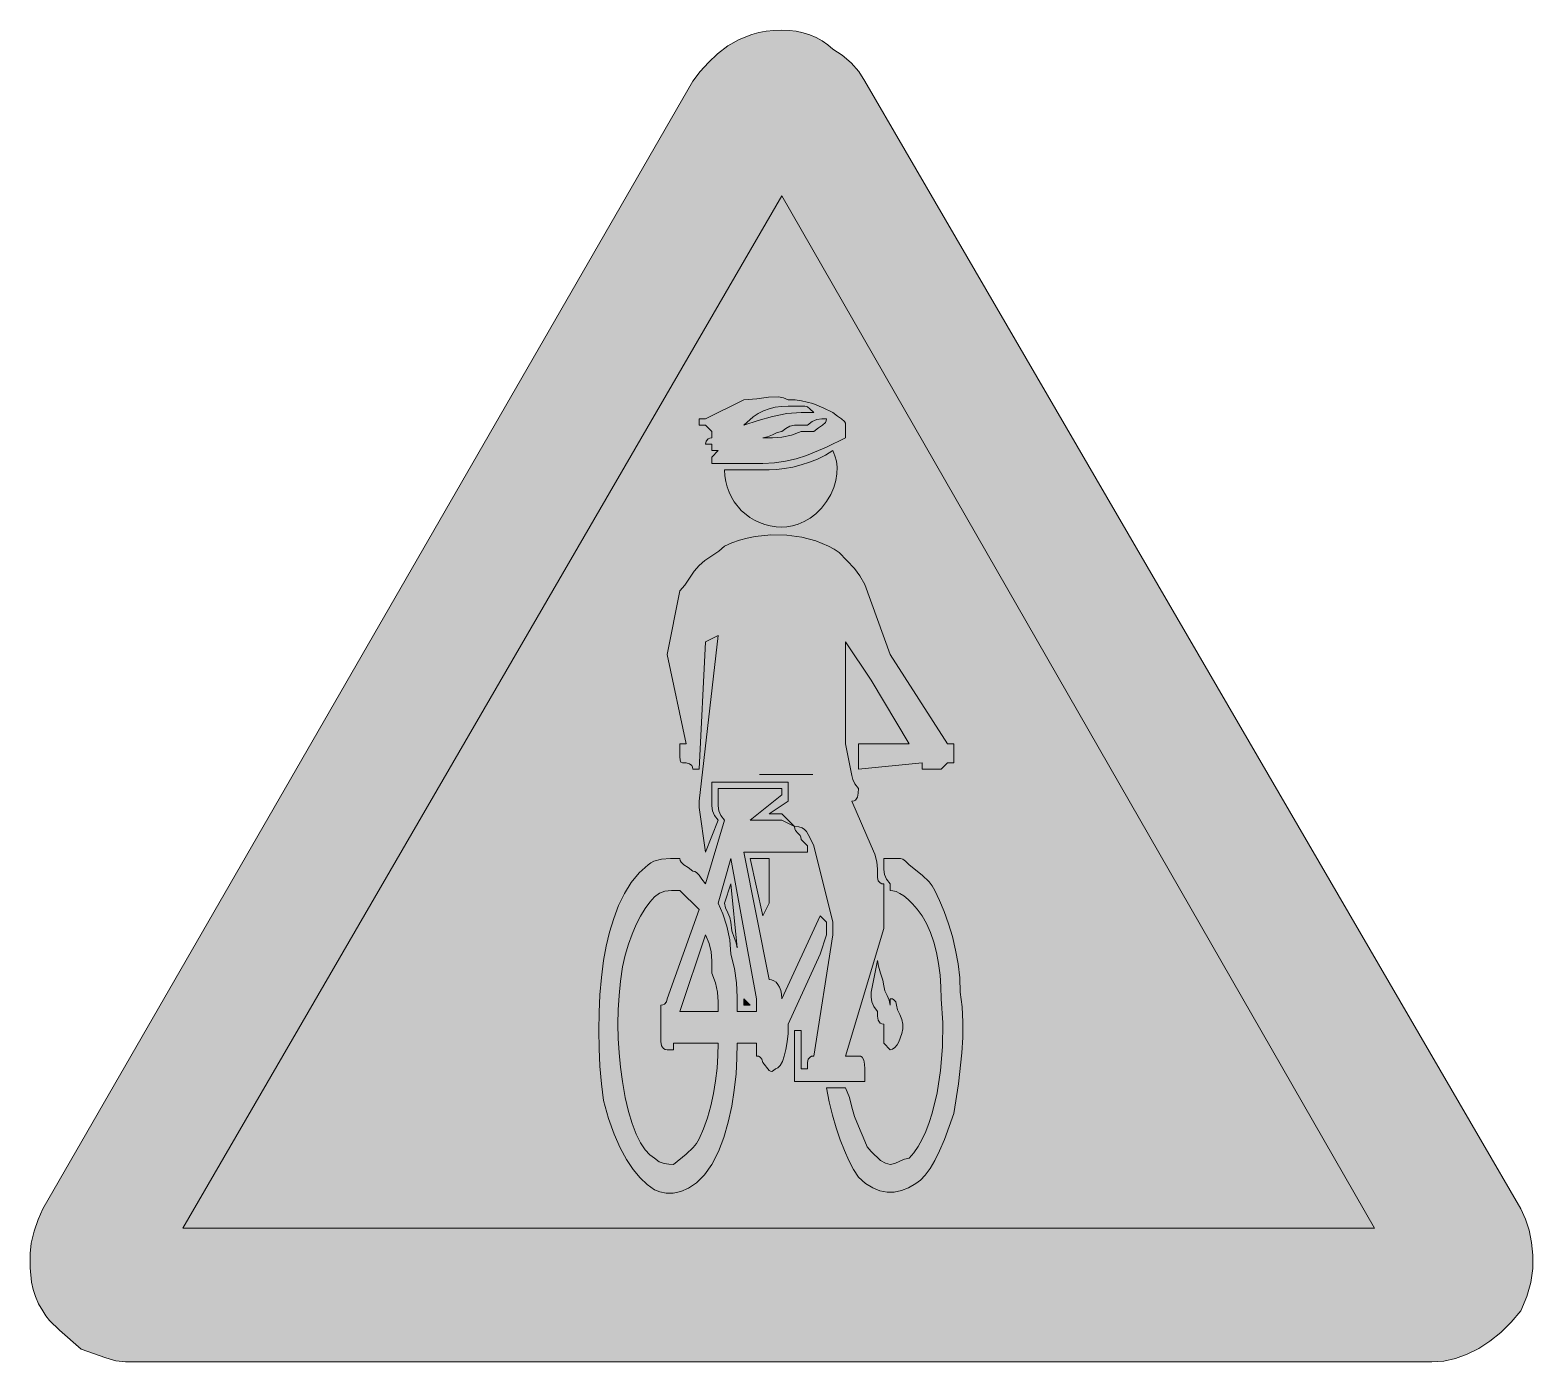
# Model space of a CAD drawing. Header units: metres. Extents: x 142 to 425, y 10 to 261.
import ezdxf

# ---------------------------------------------------------------- set-up
doc = ezdxf.new("R2010")
doc.units = ezdxf.units.M
for name, color, linetype, true_color in [('FILL_BLACK_000000', 7, 'Continuous', 0x000000), ('FILL_RED_FF0000', 7, 'Continuous', 0xff0000), ('FILL_WHITE_FFFFFF', 7, 'Continuous', 0xffffff), ('STROKE_BLACK_000000', 7, 'Continuous', 0x000000)]:
    doc.layers.add(name, color=color, linetype=linetype, true_color=true_color)

msp = doc.modelspace()

# ---------------------------------------------------------------- hatches: boundary and pattern name
at = {"layer": 'FILL_BLACK_000000', "true_color": 0x000000}
h = msp.add_hatch(color=7, dxfattribs=at)
h.dxf.hatch_style = 1
h.paths.add_polyline_path([(282.85, 192.03), (283.77, 191.86), (284.67, 191.52), (285.97, 191.47), (287.16, 191.31), (289.32, 190.77), (291.25, 190), (293.07, 189.12), (293.95, 188.41), (294.72, 187.92), (295.26, 187.43), (295.42, 187.12), (295.47, 186.72), (295.47, 184.32), (291.85, 182.56), (288.12, 181.02), (286.18, 180.41), (284.16, 179.93), (282.07, 179.63), (279.87, 179.52), (272.67, 179.52), (271.47, 179.52), (270.27, 179.52), (270.27, 180.72), (271.47, 181.92), (270.27, 181.92), (270.27, 183.12), (269.07, 183.12), (269.22, 183.72), (269.58, 184.13), (269.87, 184.27), (270.27, 184.32), (270.27, 185.52), (269.07, 186.72), (267.87, 186.72), (267.87, 187.92), (269.07, 187.92), (276.27, 191.52), (278.76, 191.69), (280.92, 191.97), (282.85, 192.03)])
h.paths.add_polyline_path([(284.22, 186.12), (283.47, 185.52), (282.57, 185.33), (281.67, 184.92), (280.77, 184.51), (279.87, 184.32), (281.67, 184.34), (283.47, 184.47), (285.27, 184.83), (287.07, 185.52), (289.47, 185.52), (290.35, 186.23), (291.12, 186.72), (291.66, 187.21), (291.82, 187.52), (291.87, 187.92), (290.97, 187.9), (290.07, 187.77), (289.17, 187.41), (288.27, 186.72), (285.87, 186.72), (284.99, 186.53), (284.22, 186.12)], flags=16)
h.paths.add_polyline_path([(282.18, 190.09), (281.06, 189.81), (280.02, 189.42), (279.03, 188.91), (278.09, 188.29), (276.27, 186.72), (278.97, 187.6), (281.67, 188.37), (284.37, 188.91), (287.07, 189.12), (289.47, 189.12), (288.76, 189.81), (288.27, 190.17), (287.78, 190.3), (287.07, 190.32), (284.67, 190.32), (283.37, 190.26), (282.18, 190.09)], flags=16)
h = msp.add_hatch(color=7, dxfattribs=at)
h.dxf.hatch_style = 1
h.paths.add_polyline_path([(282.36, 167.58), (281.28, 167.74), (280.25, 168), (279.25, 168.36), (278.31, 168.82), (277.42, 169.36), (275.82, 170.67), (274.51, 172.27), (273.97, 173.16), (273.51, 174.1), (273.15, 175.1), (272.89, 176.13), (272.73, 177.21), (272.67, 178.32), (279.87, 178.32), (281.07, 178.32), (282.47, 178.38), (283.96, 178.54), (285.5, 178.83), (287.07, 179.22), (288.64, 179.73), (290.18, 180.34), (291.67, 181.08), (293.07, 181.92), (293.46, 180.97), (293.73, 179.91), (293.85, 178.78), (293.82, 177.57), (293.62, 176.31), (293.24, 175), (292.66, 173.67), (291.87, 172.32), (290.92, 171.08), (289.88, 170.05), (288.79, 169.22), (287.67, 168.57), (286.55, 168.09), (285.46, 167.76), (284.42, 167.58), (283.47, 167.52), (282.36, 167.58)])
h = msp.add_hatch(color=7, dxfattribs=at)
h.dxf.hatch_style = 1
h.paths.add_polyline_path([(284.67, 115.92), (284.67, 119.52), (270.27, 119.52), (270.27, 115.92), (270.29, 115.02), (270.42, 114.12), (270.78, 113.22), (271.47, 112.32), (269.07, 106.32), (267.87, 114.72), (267.87, 115.92), (271.47, 147.12), (269.07, 145.92), (267.87, 121.92), (266.67, 121.92), (266.62, 122.32), (266.48, 122.61), (266.07, 122.97), (265.47, 123.12), (264.78, 123.14), (264.42, 123.27), (264.29, 123.63), (264.27, 124.32), (264.27, 125.52), (264.27, 126.72), (265.47, 126.72), (261.87, 143.52), (264.27, 155.52), (265.17, 156.61), (266.07, 157.92), (266.97, 159.23), (267.87, 160.32), (268.96, 161.22), (270.27, 162.12), (271.58, 163.02), (272.67, 163.92), (274.05, 164.54), (275.47, 165.05), (276.93, 165.45), (278.41, 165.76), (281.4, 166.07), (284.37, 166.02), (287.22, 165.63), (289.88, 164.93), (292.26, 163.95), (293.32, 163.37), (294.27, 162.72), (297.12, 159.72), (298.15, 158.33), (299.07, 156.72), (303.87, 143.52), (314.67, 126.72), (315.87, 126.72), (315.87, 125.52), (315.87, 124.32), (315.87, 123.12), (314.67, 123.12), (313.47, 121.92), (309.87, 121.92), (309.87, 123.12), (297.87, 121.92), (297.87, 126.72), (307.47, 126.72), (300.27, 138.72), (295.47, 145.92), (295.47, 126.72), (296.67, 120.72), (296.82, 119.97), (297.18, 119.2), (297.87, 118.32), (297.85, 117.44), (297.72, 116.67), (297.36, 116.13), (297.07, 115.97), (296.67, 115.92), (300.27, 107.52), (300.96, 105.91), (301.32, 104.52), (301.45, 103.13), (301.47, 101.52), (301.62, 100.92), (301.98, 100.51), (302.27, 100.37), (302.67, 100.32), (302.67, 96.72), (302.67, 94.32), (302.67, 91.92), (295.47, 67.92), (297.87, 67.92), (298.27, 67.87), (298.56, 67.71), (298.92, 67.17), (299.05, 66.4), (299.07, 65.52), (299.07, 63.12), (285.87, 63.12), (285.87, 72.72), (287.07, 72.72), (287.07, 65.52), (288.27, 65.52), (288.27, 66.72), (288.42, 67.32), (288.78, 67.73), (289.07, 67.87), (289.47, 67.92), (293.07, 90.72), (293.07, 91.92), (293.07, 93.12), (289.47, 107.52), (288.74, 109.09), (288.12, 110.22), (287.75, 110.61), (287.28, 110.89), (286.66, 111.06), (285.87, 111.12), (283.47, 113.52), (281.07, 113.52), (284.67, 115.92)])
h = msp.add_hatch(color=7, dxfattribs=at)
h.dxf.hatch_style = 1
h.paths.add_polyline_path([(285.92, 110.72), (286.06, 110.41), (286.47, 109.92), (286.88, 109.43), (287.02, 109.12), (287.07, 108.72), (288.27, 107.52), (288.27, 106.32), (276.27, 106.32), (281.07, 82.32), (281.52, 82.26), (281.95, 82.09), (282.36, 81.81), (282.72, 81.42), (283.03, 80.91), (283.26, 80.29), (283.42, 79.56), (283.47, 78.72), (290.67, 94.32), (291.87, 93.12), (291.87, 90.72), (290.67, 87.12), (284.67, 73.92), (284.62, 72.18), (284.46, 70.58), (284.23, 69.15), (283.92, 67.92), (283.56, 66.91), (283.15, 66.16), (282.72, 65.68), (282.27, 65.52), (281.87, 65.18), (281.56, 65.03), (281.3, 65.06), (281.07, 65.22), (279.87, 66.72), (279.72, 67.32), (279.36, 67.73), (279.07, 67.87), (278.67, 67.92), (278.67, 70.32), (275.07, 70.32), (275.01, 67.52), (274.83, 64.56), (274.5, 61.52), (274.02, 58.47), (273.37, 55.47), (272.54, 52.6), (271.51, 49.93), (270.27, 47.52), (268.87, 45.54), (267.4, 44.07), (265.9, 43.05), (264.42, 42.42), (262.99, 42.13), (261.66, 42.12), (260.48, 42.34), (259.47, 42.72), (258.12, 43.74), (256.79, 45.01), (255.48, 46.56), (254.22, 48.42), (253.01, 50.62), (251.88, 53.18), (250.82, 56.14), (249.87, 59.52), (249.48, 62.72), (249.2, 66.01), (249.03, 69.35), (248.97, 72.72), (249.03, 76.09), (249.2, 79.43), (249.48, 82.72), (249.87, 85.92), (250.38, 88.61), (251.01, 91.26), (251.79, 93.83), (252.72, 96.27), (253.82, 98.54), (255.1, 100.6), (256.58, 102.41), (258.27, 103.92), (258.77, 104.32), (259.38, 104.61), (260.82, 104.97), (262.49, 105.1), (264.27, 105.12), (264.32, 104.72), (264.48, 104.41), (265.02, 103.92), (265.79, 103.43), (266.67, 102.72), (267.07, 102.67), (267.38, 102.51), (267.87, 101.97), (268.36, 101.2), (269.07, 100.32), (272.67, 112.32), (271.98, 113.22), (271.62, 114.12), (271.49, 115.02), (271.47, 115.92), (271.47, 118.32), (283.47, 118.32), (283.47, 117.12), (277.47, 112.32), (283.47, 112.32), (285.87, 111.12), (285.92, 110.72)])
h.paths.add_polyline_path([(261.47, 69.17), (261.18, 69.33), (260.82, 69.87), (260.69, 70.64), (260.67, 71.52), (260.67, 76.32), (260.67, 77.52), (261.07, 77.57), (261.36, 77.71), (261.72, 78.12), (261.87, 78.72), (267.87, 95.52), (264.27, 99.12), (262.68, 99.1), (261.42, 98.97), (260.39, 98.61), (259.47, 97.92), (258.57, 96.91), (257.69, 95.69), (256.83, 94.27), (256.02, 92.67), (255.26, 90.9), (254.58, 88.98), (253.97, 86.91), (253.47, 84.72), (253.08, 82.02), (252.8, 79.32), (252.63, 76.62), (252.57, 73.92), (252.63, 71.22), (252.8, 68.52), (253.08, 65.82), (253.47, 63.12), (253.97, 60.14), (254.58, 57.49), (255.26, 55.19), (256.02, 53.22), (256.83, 51.59), (257.69, 50.29), (258.57, 49.34), (259.47, 48.72), (260.37, 48.03), (261.27, 47.67), (262.17, 47.54), (263.07, 47.52), (265.47, 49.47), (266.78, 50.73), (267.37, 51.47), (267.87, 52.32), (268.71, 54.23), (269.45, 56.31), (270.06, 58.54), (270.57, 60.87), (270.96, 63.25), (271.25, 65.65), (271.41, 68.02), (271.47, 70.32), (263.07, 70.32), (263.07, 69.12), (261.87, 69.12), (261.47, 69.17)], flags=16)
h.paths.add_polyline_path([(270.96, 81.72), (270.27, 83.52), (270.25, 85.83), (270.12, 87.57), (269.76, 89.09), (269.07, 90.72), (264.27, 76.32), (271.47, 76.32), (271.45, 78.12), (271.32, 79.92), (270.96, 81.72)], flags=16)
h.paths.add_polyline_path([(272.35, 94.71), (273.12, 92.37), (273.66, 89.8), (273.87, 87.12), (274.56, 84.42), (274.92, 81.72), (275.05, 79.02), (275.07, 76.32), (278.67, 76.32), (278.67, 77.52), (278.67, 78.72), (273.87, 105.12), (271.47, 96.72), (272.35, 94.71)], flags=16)
h = msp.add_hatch(color=7, dxfattribs=at)
h.dxf.hatch_style = 1
h.paths.add_polyline_path([(279.87, 94.32), (277.47, 105.12), (281.07, 105.12), (281.07, 100.32), (281.07, 99.12), (281.07, 96.72), (279.87, 94.32)])
h = msp.add_hatch(color=7, dxfattribs=at)
h.dxf.hatch_style = 1
h.paths.add_polyline_path([(303.87, 100.32), (303.18, 101.22), (302.82, 102.12), (302.69, 103.02), (302.67, 103.92), (302.67, 105.12), (305.07, 105.12), (305.78, 105.1), (306.27, 104.97), (306.76, 104.61), (307.47, 103.92), (309.87, 101.97), (311.18, 100.71), (311.77, 99.97), (312.27, 99.12), (313.17, 97.21), (314.03, 95.11), (314.84, 92.83), (315.57, 90.42), (316.18, 87.89), (316.66, 85.28), (316.96, 82.62), (317.07, 79.92), (317.41, 77.17), (317.56, 74.33), (317.53, 71.44), (317.37, 68.52), (316.73, 62.71), (315.87, 57.12), (314.07, 52.19), (313.17, 50.1), (312.27, 48.27), (311.37, 46.73), (310.47, 45.48), (309.57, 44.54), (308.67, 43.92), (307.32, 43.13), (305.97, 42.59), (304.62, 42.3), (303.27, 42.27), (301.92, 42.53), (300.57, 43.08), (299.22, 43.94), (297.87, 45.12), (296.97, 46.58), (296.09, 48.25), (295.23, 50.12), (294.42, 52.17), (293.66, 54.39), (292.98, 56.76), (292.37, 59.28), (291.87, 61.92), (295.47, 61.92), (296.18, 60.12), (296.67, 58.32), (297.16, 56.52), (297.87, 54.72), (299.07, 51.87), (299.56, 50.84), (300.27, 49.92), (302.07, 48.27), (302.97, 47.73), (303.87, 47.52), (304.77, 47.71), (305.67, 48.12), (306.57, 48.53), (307.47, 48.72), (308.34, 49.72), (309.16, 50.89), (309.91, 52.24), (310.6, 53.74), (311.23, 55.39), (311.79, 57.16), (312.72, 61.02), (313.36, 65.22), (313.71, 69.64), (313.75, 74.18), (313.47, 78.72), (313.41, 80.97), (313.25, 83.18), (312.96, 85.34), (312.57, 87.42), (312.06, 89.38), (311.45, 91.21), (310.71, 92.86), (309.87, 94.32), (308.97, 95.56), (308.09, 96.59), (307.23, 97.42), (306.42, 98.07), (305.66, 98.55), (304.98, 98.88), (304.37, 99.06), (303.87, 99.12), (303.87, 100.32)])
h = msp.add_hatch(color=7, dxfattribs=at)
h.dxf.hatch_style = 1
h.paths.add_polyline_path([(273.87, 100.32), (275.07, 88.32), (274.88, 89.24), (274.47, 90.27), (274.06, 91.53), (273.87, 93.12), (273.68, 94.02), (273.27, 94.92), (272.86, 95.82), (272.67, 96.72), (273.87, 100.32)])
h = msp.add_hatch(color=7, dxfattribs=at)
h.dxf.hatch_style = 1
h.paths.add_polyline_path([(302.27, 73.97), (301.98, 74.13), (301.62, 74.67), (301.49, 75.44), (301.47, 76.32), (300.78, 77.22), (300.42, 78.12), (300.29, 79.02), (300.27, 79.92), (301.47, 85.92), (301.66, 84.83), (302.07, 83.52), (302.48, 82.21), (302.67, 81.12), (302.86, 80.22), (303.27, 79.32), (303.68, 78.42), (303.87, 77.52), (303.87, 78.72), (304.27, 78.67), (304.56, 78.53), (304.92, 78.12), (305.07, 77.52), (305.26, 76.62), (305.67, 75.72), (306.08, 74.82), (306.27, 73.92), (306.22, 73.02), (306.06, 72.16), (305.52, 70.62), (305.16, 70.01), (304.75, 69.53), (304.32, 69.23), (303.87, 69.12), (302.67, 70.32), (302.67, 73.92), (302.27, 73.97)])
h = msp.add_hatch(color=7, dxfattribs=at)
h.dxf.hatch_style = 1
h.paths.add_polyline_path([(276.27, 78.72), (277.47, 77.52), (276.27, 77.52), (276.27, 78.72)])
at = {"layer": 'FILL_RED_FF0000', "true_color": 0xff0000}
h = msp.add_hatch(color=7, dxfattribs=at)
h.dxf.hatch_style = 1
h.paths.add_polyline_path([(159.87, 10.32), (158.05, 10.53), (156.12, 11.07), (151.47, 12.72), (147.42, 16.32), (145.56, 18.12), (144.83, 19.02), (144.27, 19.92), (143.48, 21.27), (142.88, 22.62), (142.46, 23.97), (142.17, 25.32), (141.91, 28.02), (141.87, 30.72), (142.08, 32.71), (142.62, 34.92), (143.39, 37.13), (144.27, 39.12), (266.67, 251.52), (268.08, 253.31), (269.63, 255.04), (271.35, 256.67), (273.27, 258.12), (275.41, 259.35), (277.81, 260.29), (279.11, 260.65), (280.48, 260.9), (281.94, 261.06), (283.47, 261.12), (284.82, 261.06), (286.15, 260.89), (287.46, 260.61), (288.72, 260.22), (289.93, 259.71), (291.06, 259.09), (292.12, 258.36), (293.07, 257.52), (294.85, 256.41), (296.52, 254.97), (297.96, 253.3), (299.07, 251.52), (422.67, 39.12), (423.51, 37.21), (424.19, 35.11), (424.67, 32.83), (424.92, 30.42), (424.88, 27.89), (424.53, 25.28), (423.8, 22.62), (422.67, 19.92), (420.82, 17.78), (418.86, 15.89), (416.83, 14.25), (414.72, 12.87), (412.56, 11.78), (410.35, 10.98), (408.12, 10.49), (405.87, 10.32), (159.87, 10.32)])
at = {"layer": 'FILL_WHITE_FFFFFF', "true_color": 0xffffff}
h = msp.add_hatch(color=7, dxfattribs=at)
h.dxf.hatch_style = 1
h.paths.add_polyline_path([(170.67, 35.52), (283.47, 229.92), (395.07, 35.52), (170.67, 35.52)])

# ---------------------------------------------------------------- linework, layer by layer
at = {"layer": 'FILL_BLACK_000000', "lineweight": 0, "true_color": 0x000000}
for points in [[(282.85, 192.03), (283.77, 191.86), (284.67, 191.52), (285.97, 191.47), (287.16, 191.31), (289.32, 190.77), (291.25, 190), (293.07, 189.12), (293.95, 188.41), (294.72, 187.92), (295.26, 187.43), (295.42, 187.12), (295.47, 186.72), (295.47, 184.32), (291.85, 182.56), (288.12, 181.02), (286.18, 180.41), (284.16, 179.93), (282.07, 179.63), (279.87, 179.52), (272.67, 179.52), (271.47, 179.52), (270.27, 179.52), (270.27, 180.72), (271.47, 181.92), (270.27, 181.92), (270.27, 183.12), (269.07, 183.12), (269.22, 183.72), (269.58, 184.13), (269.87, 184.27), (270.27, 184.32), (270.27, 185.52), (269.07, 186.72), (267.87, 186.72), (267.87, 187.92), (269.07, 187.92), (276.27, 191.52), (278.76, 191.69), (280.92, 191.97)], [(282.18, 190.09), (281.06, 189.81), (280.02, 189.42), (279.03, 188.91), (278.09, 188.29), (276.27, 186.72), (278.97, 187.6), (281.67, 188.37), (284.37, 188.91), (287.07, 189.12), (289.47, 189.12), (288.76, 189.81), (288.27, 190.17), (287.78, 190.3), (287.07, 190.32), (284.67, 190.32), (283.37, 190.26)], [(284.22, 186.12), (283.47, 185.52), (282.57, 185.33), (281.67, 184.92), (280.77, 184.51), (279.87, 184.32), (281.67, 184.34), (283.47, 184.47), (285.27, 184.83), (287.07, 185.52), (289.47, 185.52), (290.35, 186.23), (291.12, 186.72), (291.66, 187.21), (291.82, 187.52), (291.87, 187.92), (290.97, 187.9), (290.07, 187.77), (289.17, 187.41), (288.27, 186.72), (285.87, 186.72), (284.99, 186.53)], [(282.36, 167.58), (281.28, 167.74), (280.25, 168), (279.25, 168.36), (278.31, 168.82), (277.42, 169.36), (275.82, 170.67), (274.51, 172.27), (273.97, 173.16), (273.51, 174.1), (273.15, 175.1), (272.89, 176.13), (272.73, 177.21), (272.67, 178.32), (279.87, 178.32), (281.07, 178.32), (282.47, 178.38), (283.96, 178.54), (285.5, 178.83), (287.07, 179.22), (288.64, 179.73), (290.18, 180.34), (291.67, 181.08), (293.07, 181.92), (293.46, 180.97), (293.73, 179.91), (293.85, 178.78), (293.82, 177.57), (293.62, 176.31), (293.24, 175), (292.66, 173.67), (291.87, 172.32), (290.92, 171.08), (289.88, 170.05), (288.79, 169.22), (287.67, 168.57), (286.55, 168.09), (285.46, 167.76), (284.42, 167.58), (283.47, 167.52)], [(284.67, 115.92), (284.67, 119.52), (270.27, 119.52), (270.27, 115.92), (270.29, 115.02), (270.42, 114.12), (270.78, 113.22), (271.47, 112.32), (269.07, 106.32), (267.87, 114.72), (267.87, 115.92), (271.47, 147.12), (269.07, 145.92), (267.87, 121.92), (266.67, 121.92), (266.62, 122.32), (266.48, 122.61), (266.07, 122.97), (265.47, 123.12), (264.78, 123.14), (264.42, 123.27), (264.29, 123.63), (264.27, 124.32), (264.27, 125.52), (264.27, 126.72), (265.47, 126.72), (261.87, 143.52), (264.27, 155.52), (265.17, 156.61), (266.07, 157.92), (266.97, 159.23), (267.87, 160.32), (268.96, 161.22), (270.27, 162.12), (271.58, 163.02), (272.67, 163.92), (274.05, 164.54), (275.47, 165.05), (276.93, 165.45), (278.41, 165.76), (281.4, 166.07), (284.37, 166.02), (287.22, 165.63), (289.88, 164.93), (292.26, 163.95), (293.32, 163.37), (294.27, 162.72), (297.12, 159.72), (298.15, 158.33), (299.07, 156.72), (303.87, 143.52), (314.67, 126.72), (315.87, 126.72), (315.87, 125.52), (315.87, 124.32), (315.87, 123.12), (314.67, 123.12), (313.47, 121.92), (309.87, 121.92), (309.87, 123.12), (297.87, 121.92), (297.87, 126.72), (307.47, 126.72), (300.27, 138.72), (295.47, 145.92), (295.47, 126.72), (296.67, 120.72), (296.82, 119.97), (297.18, 119.2), (297.87, 118.32), (297.85, 117.44), (297.72, 116.67), (297.36, 116.13), (297.07, 115.97), (296.67, 115.92), (300.27, 107.52), (300.96, 105.91), (301.32, 104.52), (301.45, 103.13), (301.47, 101.52), (301.62, 100.92), (301.98, 100.51), (302.27, 100.37), (302.67, 100.32), (302.67, 96.72), (302.67, 94.32), (302.67, 91.92), (295.47, 67.92), (297.87, 67.92), (298.27, 67.87), (298.56, 67.71), (298.92, 67.17), (299.05, 66.4), (299.07, 65.52), (299.07, 63.12), (285.87, 63.12), (285.87, 72.72), (287.07, 72.72), (287.07, 65.52), (288.27, 65.52), (288.27, 66.72), (288.42, 67.32), (288.78, 67.73), (289.07, 67.87), (289.47, 67.92), (293.07, 90.72), (293.07, 91.92), (293.07, 93.12), (289.47, 107.52), (288.74, 109.09), (288.12, 110.22), (287.75, 110.61), (287.28, 110.89), (286.66, 111.06), (285.87, 111.12), (283.47, 113.52), (281.07, 113.52)], [(285.92, 110.72), (286.06, 110.41), (286.47, 109.92), (286.88, 109.43), (287.02, 109.12), (287.07, 108.72), (288.27, 107.52), (288.27, 106.32), (276.27, 106.32), (281.07, 82.32), (281.52, 82.26), (281.95, 82.09), (282.36, 81.81), (282.72, 81.42), (283.03, 80.91), (283.26, 80.29), (283.42, 79.56), (283.47, 78.72), (290.67, 94.32), (291.87, 93.12), (291.87, 90.72), (290.67, 87.12), (284.67, 73.92), (284.62, 72.18), (284.46, 70.58), (284.23, 69.15), (283.92, 67.92), (283.56, 66.91), (283.15, 66.16), (282.72, 65.68), (282.27, 65.52), (281.87, 65.18), (281.56, 65.03), (281.3, 65.06), (281.07, 65.22), (279.87, 66.72), (279.72, 67.32), (279.36, 67.73), (279.07, 67.87), (278.67, 67.92), (278.67, 70.32), (275.07, 70.32), (275.01, 67.52), (274.83, 64.56), (274.5, 61.52), (274.02, 58.47), (273.37, 55.47), (272.54, 52.6), (271.51, 49.93), (270.27, 47.52), (268.87, 45.54), (267.4, 44.07), (265.9, 43.05), (264.42, 42.42), (262.99, 42.13), (261.66, 42.12), (260.48, 42.34), (259.47, 42.72), (258.12, 43.74), (256.79, 45.01), (255.48, 46.56), (254.22, 48.42), (253.01, 50.62), (251.88, 53.18), (250.82, 56.14), (249.87, 59.52), (249.48, 62.72), (249.2, 66.01), (249.03, 69.35), (248.97, 72.72), (249.03, 76.09), (249.2, 79.43), (249.48, 82.72), (249.87, 85.92), (250.38, 88.61), (251.01, 91.26), (251.79, 93.83), (252.72, 96.27), (253.82, 98.54), (255.1, 100.6), (256.58, 102.41), (258.27, 103.92), (258.77, 104.32), (259.38, 104.61), (260.82, 104.97), (262.49, 105.1), (264.27, 105.12), (264.32, 104.72), (264.48, 104.41), (265.02, 103.92), (265.79, 103.43), (266.67, 102.72), (267.07, 102.67), (267.38, 102.51), (267.87, 101.97), (268.36, 101.2), (269.07, 100.32), (272.67, 112.32), (271.98, 113.22), (271.62, 114.12), (271.49, 115.02), (271.47, 115.92), (271.47, 118.32), (283.47, 118.32), (283.47, 117.12), (277.47, 112.32), (283.47, 112.32), (285.87, 111.12)], [(272.35, 94.71), (273.12, 92.37), (273.66, 89.8), (273.87, 87.12), (274.56, 84.42), (274.92, 81.72), (275.05, 79.02), (275.07, 76.32), (278.67, 76.32), (278.67, 77.52), (278.67, 78.72), (273.87, 105.12), (271.47, 96.72)], [(279.87, 94.32), (277.47, 105.12), (281.07, 105.12), (281.07, 100.32), (281.07, 99.12), (281.07, 96.72)], [(303.87, 100.32), (303.18, 101.22), (302.82, 102.12), (302.69, 103.02), (302.67, 103.92), (302.67, 105.12), (305.07, 105.12), (305.78, 105.1), (306.27, 104.97), (306.76, 104.61), (307.47, 103.92), (309.87, 101.97), (311.18, 100.71), (311.77, 99.97), (312.27, 99.12), (313.17, 97.21), (314.03, 95.11), (314.84, 92.83), (315.57, 90.42), (316.18, 87.89), (316.66, 85.28), (316.96, 82.62), (317.07, 79.92), (317.41, 77.17), (317.56, 74.33), (317.53, 71.44), (317.37, 68.52), (316.73, 62.71), (315.87, 57.12), (314.07, 52.19), (313.17, 50.1), (312.27, 48.27), (311.37, 46.73), (310.47, 45.48), (309.57, 44.54), (308.67, 43.92), (307.32, 43.13), (305.97, 42.59), (304.62, 42.3), (303.27, 42.27), (301.92, 42.53), (300.57, 43.08), (299.22, 43.94), (297.87, 45.12), (296.97, 46.58), (296.09, 48.25), (295.23, 50.12), (294.42, 52.17), (293.66, 54.39), (292.98, 56.76), (292.37, 59.28), (291.87, 61.92), (295.47, 61.92), (296.18, 60.12), (296.67, 58.32), (297.16, 56.52), (297.87, 54.72), (299.07, 51.87), (299.56, 50.84), (300.27, 49.92), (302.07, 48.27), (302.97, 47.73), (303.87, 47.52), (304.77, 47.71), (305.67, 48.12), (306.57, 48.53), (307.47, 48.72), (308.34, 49.72), (309.16, 50.89), (309.91, 52.24), (310.6, 53.74), (311.23, 55.39), (311.79, 57.16), (312.72, 61.02), (313.36, 65.22), (313.71, 69.64), (313.75, 74.18), (313.47, 78.72), (313.41, 80.97), (313.25, 83.18), (312.96, 85.34), (312.57, 87.42), (312.06, 89.38), (311.45, 91.21), (310.71, 92.86), (309.87, 94.32), (308.97, 95.56), (308.09, 96.59), (307.23, 97.42), (306.42, 98.07), (305.66, 98.55), (304.98, 98.88), (304.37, 99.06), (303.87, 99.12)], [(261.47, 69.17), (261.18, 69.33), (260.82, 69.87), (260.69, 70.64), (260.67, 71.52), (260.67, 76.32), (260.67, 77.52), (261.07, 77.57), (261.36, 77.71), (261.72, 78.12), (261.87, 78.72), (267.87, 95.52), (264.27, 99.12), (262.68, 99.1), (261.42, 98.97), (260.39, 98.61), (259.47, 97.92), (258.57, 96.91), (257.69, 95.69), (256.83, 94.27), (256.02, 92.67), (255.26, 90.9), (254.58, 88.98), (253.97, 86.91), (253.47, 84.72), (253.08, 82.02), (252.8, 79.32), (252.63, 76.62), (252.57, 73.92), (252.63, 71.22), (252.8, 68.52), (253.08, 65.82), (253.47, 63.12), (253.97, 60.14), (254.58, 57.49), (255.26, 55.19), (256.02, 53.22), (256.83, 51.59), (257.69, 50.29), (258.57, 49.34), (259.47, 48.72), (260.37, 48.03), (261.27, 47.67), (262.17, 47.54), (263.07, 47.52), (265.47, 49.47), (266.78, 50.73), (267.37, 51.47), (267.87, 52.32), (268.71, 54.23), (269.45, 56.31), (270.06, 58.54), (270.57, 60.87), (270.96, 63.25), (271.25, 65.65), (271.41, 68.02), (271.47, 70.32), (263.07, 70.32), (263.07, 69.12), (261.87, 69.12)], [(273.87, 100.32), (275.07, 88.32), (274.88, 89.24), (274.47, 90.27), (274.06, 91.53), (273.87, 93.12), (273.68, 94.02), (273.27, 94.92), (272.86, 95.82), (272.67, 96.72)], [(270.96, 81.72), (270.27, 83.52), (270.25, 85.83), (270.12, 87.57), (269.76, 89.09), (269.07, 90.72), (264.27, 76.32), (271.47, 76.32), (271.45, 78.12), (271.32, 79.92)], [(302.27, 73.97), (301.98, 74.13), (301.62, 74.67), (301.49, 75.44), (301.47, 76.32), (300.78, 77.22), (300.42, 78.12), (300.29, 79.02), (300.27, 79.92), (301.47, 85.92), (301.66, 84.83), (302.07, 83.52), (302.48, 82.21), (302.67, 81.12), (302.86, 80.22), (303.27, 79.32), (303.68, 78.42), (303.87, 77.52), (303.87, 78.72), (304.27, 78.67), (304.56, 78.53), (304.92, 78.12), (305.07, 77.52), (305.26, 76.62), (305.67, 75.72), (306.08, 74.82), (306.27, 73.92), (306.22, 73.02), (306.06, 72.16), (305.52, 70.62), (305.16, 70.01), (304.75, 69.53), (304.32, 69.23), (303.87, 69.12), (302.67, 70.32), (302.67, 73.92)], [(276.27, 78.72), (277.47, 77.52), (276.27, 77.52)]]:
    msp.add_lwpolyline(points, close=True, dxfattribs=at)
at = {"layer": 'FILL_RED_FF0000', "lineweight": 0, "true_color": 0xff0000}
msp.add_lwpolyline([(159.87, 10.32), (158.05, 10.53), (156.12, 11.07), (151.47, 12.72), (147.42, 16.32), (145.56, 18.12), (144.83, 19.02), (144.27, 19.92), (143.48, 21.27), (142.88, 22.62), (142.46, 23.97), (142.17, 25.32), (141.91, 28.02), (141.87, 30.72), (142.08, 32.71), (142.62, 34.92), (143.39, 37.13), (144.27, 39.12), (266.67, 251.52), (268.08, 253.31), (269.63, 255.04), (271.35, 256.67), (273.27, 258.12), (275.41, 259.35), (277.81, 260.29), (279.11, 260.65), (280.48, 260.9), (281.94, 261.06), (283.47, 261.12), (284.82, 261.06), (286.15, 260.89), (287.46, 260.61), (288.72, 260.22), (289.93, 259.71), (291.06, 259.09), (292.12, 258.36), (293.07, 257.52), (294.85, 256.41), (296.52, 254.97), (297.96, 253.3), (299.07, 251.52), (422.67, 39.12), (423.51, 37.21), (424.19, 35.11), (424.67, 32.83), (424.92, 30.42), (424.88, 27.89), (424.53, 25.28), (423.8, 22.62), (422.67, 19.92), (420.82, 17.78), (418.86, 15.89), (416.83, 14.25), (414.72, 12.87), (412.56, 11.78), (410.35, 10.98), (408.12, 10.49), (405.87, 10.32)], close=True, dxfattribs=at)
at = {"layer": 'FILL_WHITE_FFFFFF', "lineweight": 0, "true_color": 0xff0000}
msp.add_lwpolyline([(170.67, 35.52), (283.47, 229.92), (395.07, 35.52)], close=True, dxfattribs=at)
at = {"layer": 'STROKE_BLACK_000000', "lineweight": 0, "true_color": 0x000000}
msp.add_lwpolyline([(279.27, 120.96), (289.27, 120.96)], dxfattribs=at)

doc.saveas('drawing.dxf')
